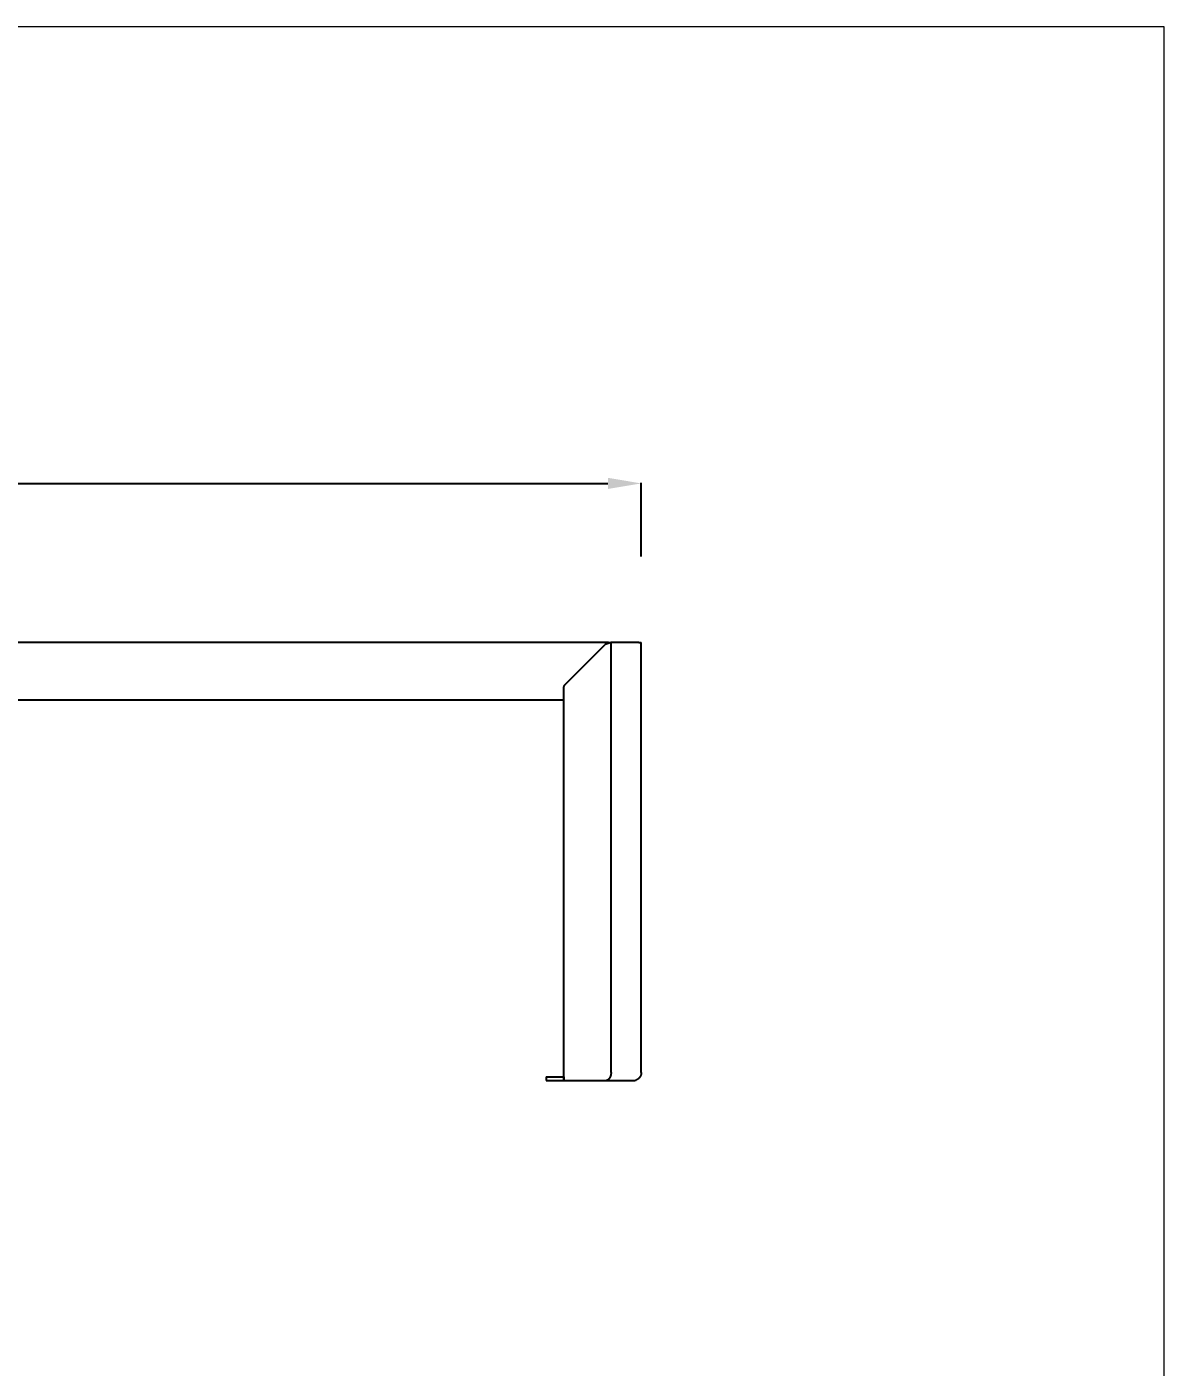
# Model space of a CAD drawing. Header units: millimetres. Extents: x 0 to 4030, y 0 to 2816.
# Drawn here: x 2832 to 4026, y 1408 to 2816 of the extents above; entities that cross this region are included whole.
import ezdxf

# ---------------------------------------------------------------- set-up
doc = ezdxf.new("R2010")
doc.units = ezdxf.units.MM
doc.header["$MEASUREMENT"] = 0
doc.layers.add('Domyślny', color=7, linetype='Continuous', true_color=0x000000)
doc.layers.add('Utwórz2D linie widoczne', color=7, linetype='Continuous', true_color=0x000000)
doc.styles.add('Arial', font='')
doc.styles.get('Arial').set_extended_font_data('Arial')
doc.dimstyles.new('Domyślny', dxfattribs={"dimtxt": 35, "dimasz": 35, "dimexe": 0.5, "dimexo": 0.5, "dimgap": 0.25, "dimtad": 1, "dimtoh": 1, "dimdec": 0, "dimzin": 1, "dimdsep": 46, "dimtxsty": 'Arial', "dimcen": 0.5, "dimazin": 0, "dimtfac": 1, "dimtdec": 4, "dimtix": 1, "dimtmove": 1, "dimatfit": 3, "dimfxl": 0, "dimtolj": 1, "dimtzin": 1, "dimarcsym": 0})

# ---------------------------------------------------------------- blocks, each defined once
blk = doc.blocks.new('*D2')
at = {"layer": 'Defpoints', "color": 0}
for p in [(3477.1, 2336.1), (1677.1, 2258.7), (3477.1, 2258.7)]:
    blk.add_point(p, dxfattribs=at)
at = {"layer": 'Domyślny', "color": 0, "lineweight": -2}
for p, q in [((1677.1, 2259.2), (1677.1, 2336.6)), ((1712.1, 2336.1), (3442.1, 2336.1)), ((3477.1, 2259.2), (3477.1, 2336.6))]:
    blk.add_line(p, q, dxfattribs=at)
at = {"layer": 'Domyślny', "color": 0}
for points in [[(1712.1, 2342), (1712.1, 2330.3), (1677.1, 2336.1)], [(3442.1, 2330.3), (3442.1, 2342), (3477.1, 2336.1)]]:
    blk.add_solid(points, dxfattribs=at)
at = {"layer": 'Domyślny', "color": 0, "insert": (2577.1, 2354.3), "char_height": 35, "attachment_point": 5, "style": 'Arial'}
blk.add_mtext('\\A1;1800', dxfattribs=at)

msp = doc.modelspace()

# ---------------------------------------------------------------- linework, layer by layer
at = {"layer": 'Domyślny', "color": 18, "lineweight": 15, "true_color": 0x000000}
for p, q in [((4026.4, 0), (4026.4, 2815.7)), ((4026.4, 2815.7), (0, 2815.7))]:
    msp.add_line(p, q, dxfattribs=at)
at = {"layer": 'Domyślny'}
msp.add_line((3445.3, 1717.4), (3445.3, 2168.9), dxfattribs=at)
at = {"layer": 'Utwórz2D linie widoczne'}
for p, q in [((3437.5, 2168.9), (1716.7, 2168.9)), ((3442.5, 2168.9), (3437.5, 2168.9)), ((3441.8, 2168.5), (3441.2, 2168.1)), ((3443.3, 2168.2), (3441.3, 2167.6)), ((3442.5, 2168.9), (3441.8, 2168.5)), ((3442.5, 2168.9), (3445.3, 2168.9)), ((3445.3, 2168.9), (3443.3, 2168.2)), ((3474.6, 2168.9), (3445.3, 2168.9)), ((3474.6, 2168.9), (3477.1, 2168.9)), ((3477.1, 1717.4), (3477.1, 2168.9)), ((3397.3, 2125), (3439.3, 2167)), ((3441.3, 2167.6), (3439.3, 2167)), ((3439.9, 2167.3), (3439.3, 2167)), ((3440.6, 2167.7), (3439.9, 2167.3)), ((3441.2, 2168.1), (3440.6, 2167.7)), ((3395.8, 2122.1), (3395.9, 2122.3)), ((3395.8, 2122), (3395.8, 2122.1)), ((3395.8, 2121.8), (3395.8, 2122)), ((3395.8, 2121.6), (3395.8, 2121.8)), ((3395.8, 2121.4), (3395.8, 2121.6)), ((3395.8, 1717.4), (3395.8, 2121.4)), ((3395.9, 2122.6), (3396, 2122.8)), ((3395.9, 2122.5), (3395.9, 2122.6)), ((3395.9, 2122.3), (3395.9, 2122.5)), ((3396, 2123), (3396.1, 2123.1)), ((3396, 2122.8), (3396, 2123)), ((3396.1, 2123.3), (3396.2, 2123.4)), ((3396.1, 2123.1), (3396.1, 2123.3)), ((3396.2, 2123.4), (3396.3, 2123.6)), ((3396.3, 2123.6), (3396.4, 2123.7)), ((3396.4, 2123.9), (3396.5, 2124)), ((3396.4, 2123.7), (3396.4, 2123.9)), ((3396.5, 2124), (3396.6, 2124.2)), ((3396.6, 2124.2), (3396.7, 2124.3)), ((3396.7, 2124.3), (3396.8, 2124.5)), ((3396.8, 2124.5), (3396.9, 2124.6)), ((3396.9, 2124.6), (3397, 2124.7)), ((3397, 2124.7), (3397.1, 2124.9)), ((3397.1, 2124.9), (3397.3, 2125)), ((1758.4, 2108.9), (3395.8, 2108.9)), ((3377.1, 1712.9), (3378.6, 1712.9)), ((3377.1, 1712.9), (3377.1, 1708.9)), ((3377.1, 1708.9), (3378.6, 1708.9)), ((3378.6, 1712.9), (3395.6, 1712.9)), ((3378.6, 1708.9), (3395.6, 1708.9)), ((3395.6, 1712.9), (3395.8, 1712.9)), ((3395.6, 1712.9), (3395.6, 1708.9)), ((3395.6, 1708.9), (3395.8, 1708.9)), ((3395.8, 1708.9), (3395.8, 1717.4)), ((3395.8, 1708.9), (3439.1, 1708.9)), ((3439.4, 1708.9), (3468.5, 1708.9)), ((3440.5, 1709), (3440.4, 1709)), ((3440.6, 1709), (3440.5, 1709)), ((3440.8, 1709.1), (3440.6, 1709)), ((3440.9, 1709.1), (3440.8, 1709.1)), ((3441, 1709.2), (3440.9, 1709.1)), ((3441.1, 1709.2), (3441, 1709.2)), ((3441.2, 1709.3), (3441.1, 1709.2)), ((3441.4, 1709.3), (3441.2, 1709.3)), ((3441.5, 1709.4), (3441.4, 1709.3)), ((3441.6, 1709.5), (3441.5, 1709.4)), ((3441.7, 1709.5), (3441.6, 1709.5)), ((3441.9, 1709.6), (3441.7, 1709.5)), ((3442, 1709.7), (3441.9, 1709.6)), ((3442.1, 1709.8), (3442, 1709.7)), ((3442.2, 1709.9), (3442.1, 1709.8)), ((3442.3, 1710), (3442.2, 1709.9)), ((3442.4, 1710.1), (3442.3, 1710)), ((3442.5, 1710.2), (3442.4, 1710.1)), ((3442.7, 1710.3), (3442.5, 1710.2)), ((3442.8, 1710.4), (3442.7, 1710.3)), ((3442.9, 1710.5), (3442.8, 1710.4)), ((3443, 1710.6), (3442.9, 1710.5)), ((3443.1, 1710.7), (3443, 1710.6)), ((3443.2, 1710.8), (3443.1, 1710.7)), ((3443.3, 1710.9), (3443.2, 1710.8)), ((3443.4, 1711.1), (3443.3, 1710.9)), ((3443.5, 1711.2), (3443.4, 1711.1)), ((3443.6, 1711.3), (3443.5, 1711.2)), ((3443.7, 1711.4), (3443.6, 1711.3)), ((3443.8, 1711.6), (3443.7, 1711.4)), ((3443.9, 1711.9), (3443.8, 1711.7)), ((3443.8, 1711.7), (3443.8, 1711.6)), ((3444, 1712), (3443.9, 1711.9)), ((3444.1, 1712.1), (3444, 1712)), ((3444.2, 1712.3), (3444.1, 1712.1)), ((3444.3, 1712.6), (3444.2, 1712.5)), ((3444.2, 1712.5), (3444.2, 1712.3)), ((3444.4, 1712.8), (3444.3, 1712.6)), ((3444.5, 1712.9), (3444.4, 1712.8)), ((3444.6, 1713.2), (3444.5, 1713.1)), ((3444.5, 1713.1), (3444.5, 1712.9)), ((3444.7, 1713.6), (3444.6, 1713.4)), ((3444.6, 1713.4), (3444.6, 1713.2)), ((3444.8, 1713.7), (3444.7, 1713.6)), ((3444.9, 1714.1), (3444.8, 1713.7)), ((3445, 1714.4), (3444.9, 1714.1)), ((3445.1, 1715.1), (3445, 1714.8)), ((3445, 1714.8), (3445, 1714.4)), ((3445.2, 1715.5), (3445.1, 1715.1)), ((3445.3, 1716.2), (3445.2, 1715.9)), ((3445.2, 1715.9), (3445.2, 1715.5)), ((3445.3, 1717.4), (3445.3, 1717)), ((3445.3, 1717), (3445.3, 1716.6)), ((3445.3, 1716.6), (3445.3, 1716.2)), ((3468.5, 1708.9), (3468.6, 1708.9)), ((3468.6, 1708.9), (3468.5, 1708.9)), ((3468.6, 1708.9), (3468.6, 1708.9)), ((3468.6, 1708.9), (3468.9, 1708.9)), ((3468.9, 1708.9), (3469.2, 1708.9)), ((3469.2, 1708.9), (3469.4, 1708.9)), ((3469.4, 1708.9), (3469.7, 1708.9)), ((3469.7, 1708.9), (3470, 1709)), ((3470, 1709), (3470.3, 1709)), ((3470.3, 1709), (3470.5, 1709.1)), ((3470.5, 1709.1), (3470.8, 1709.2)), ((3470.8, 1709.2), (3471.1, 1709.2)), ((3471.1, 1709.2), (3471.3, 1709.3)), ((3471.3, 1709.3), (3471.6, 1709.4)), ((3471.6, 1709.4), (3471.9, 1709.5)), ((3472.1, 1709.6), (3471.9, 1709.5)), ((3472.4, 1709.8), (3472.1, 1709.6)), ((3472.7, 1709.9), (3472.4, 1709.8)), ((3472.9, 1710), (3472.7, 1709.9)), ((3473.2, 1710.2), (3472.9, 1710)), ((3473.4, 1710.4), (3473.2, 1710.2)), ((3473.7, 1710.5), (3473.4, 1710.4)), ((3473.9, 1710.7), (3473.7, 1710.5)), ((3474.1, 1710.9), (3473.9, 1710.7)), ((3474.3, 1711.1), (3474.1, 1710.9)), ((3474.6, 1711.3), (3474.3, 1711.1)), ((3474.8, 1711.5), (3474.6, 1711.3)), ((3475, 1711.7), (3474.8, 1711.5)), ((3475.1, 1711.9), (3475, 1711.7)), ((3475.3, 1712.2), (3475.1, 1711.9)), ((3475.5, 1712.4), (3475.3, 1712.2)), ((3475.7, 1712.6), (3475.5, 1712.4)), ((3475.8, 1712.9), (3475.7, 1712.6)), ((3476, 1713.1), (3475.8, 1712.9)), ((3476.1, 1713.4), (3476, 1713.1)), ((3476.3, 1713.7), (3476.1, 1713.4)), ((3476.4, 1713.9), (3476.3, 1713.7)), ((3476.5, 1714.2), (3476.4, 1713.9)), ((3476.6, 1714.5), (3476.5, 1714.2)), ((3476.7, 1714.8), (3476.6, 1714.5)), ((3476.8, 1715), (3476.7, 1714.8)), ((3476.9, 1715.3), (3476.8, 1715)), ((3477, 1715.9), (3476.9, 1715.6)), ((3476.9, 1715.6), (3476.9, 1715.3)), ((3477.1, 1716.5), (3477, 1716.2)), ((3477, 1716.2), (3477, 1715.9)), ((3477.1, 1717.4), (3477.1, 1717.1)), ((3477.1, 1717.1), (3477.1, 1716.8)), ((3477.1, 1716.8), (3477.1, 1716.5))]:
    msp.add_line(p, q, dxfattribs=at)

# ---------------------------------------------------------------- dimensions: what is measured, and where the dimension line sits
at = {"layer": 'Domyślny'}
dim = msp.add_aligned_dim(p1=(1677.1, 2258.7), p2=(3477.1, 2258.7), distance=77.4, dimstyle='Domyślny', dxfattribs=at)
dim.commit()
dim.dimension.update_dxf_attribs({"geometry": '*D2', "text_midpoint": (2577.1, 2354.3)})

doc.saveas('drawing.dxf')
